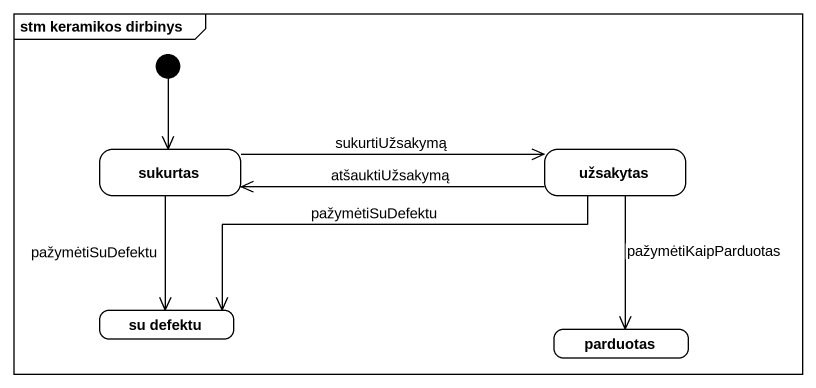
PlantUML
@startuml
mainframe stm keramikos dirbinys
hide empty description
state sukurtas
state užsakytas
state "su defektu" as su_defektu
state parduotas
[*] --> sukurtas
sukurtas -right-> užsakytas : sukurtiUžsakymą
sukurtas --> su_defektu : pažymėtiSuDefektu
užsakytas -left-> sukurtas : atšauktiUžsakymą
užsakytas -left-> su_defektu : pažymėtiSuDefektu
užsakytas --> parduotas : pažymėtiKaipParduotas
@enduml
